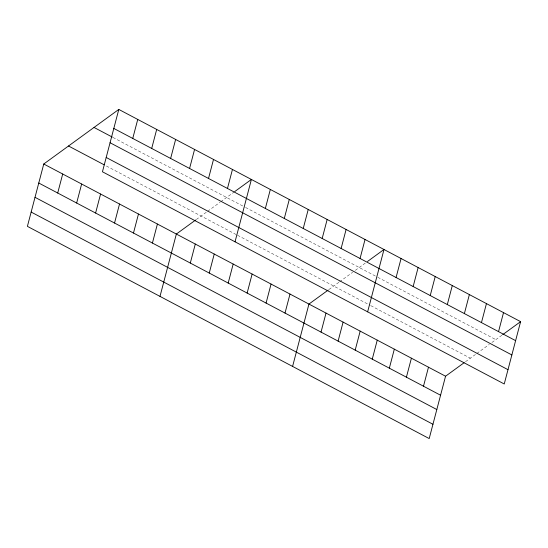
<?xml version="1.0" encoding="UTF-8"?>
<svg xmlns="http://www.w3.org/2000/svg" width="548" height="548" viewBox="0 0 548 548"><rect width="100%" height="100%" fill="white"/><g stroke="black" fill="none" stroke-linecap="round" stroke-linejoin="round"><path stroke-width="0.41" stroke-dasharray="2.74 2.06" d="M196.3 219.529L207 211.747M207.658 211.268L220.091 202.233M220.741 201.753L234.887 191.464M328.896 289.563L338.945 282.254M339.596 281.775L352.679 272.26M355.296 270.356L365.413 262.999M465.505 361.714L476.212 353.926M476.863 353.453L489.296 344.411M491.912 342.507L502.715 334.65M112.977 137.445L244.846 207.089M245.573 207.473L376.298 276.521M377.784 277.302L495.837 339.65M106.408 166.01L236.811 234.887M237.544 235.27L370.092 305.27M370.832 305.668L470.321 358.207"/><path stroke-width="0.82" d="M118.8 109.429L102.442 171.777L504.242 383.99L520.6 321.642L118.8 109.429L43.758 164.01L27.4 226.358L429.2 438.571L445.558 376.223L464.129 362.714M57.711 193.026L62.698 174.017M76.652 203.027L81.638 184.018M95.599 213.035L100.585 194.026M132.753 138.445L137.74 119.437M114.539 223.036L119.526 204.027M151.7 148.446L156.687 129.438M133.479 233.044L138.466 214.035M170.64 158.447L175.627 139.445M152.419 243.045L157.406 224.036M189.581 168.455L194.567 149.446M159.995 296.393L176.353 234.044L195.609 220.029M208.521 178.456L213.508 159.447M190.307 263.054L195.294 244.045M227.468 188.464L232.455 169.455M209.247 273.055L214.234 254.053M235.037 241.805L251.395 179.456L234.887 191.464M228.187 283.063L233.174 264.054M265.348 208.473L270.335 189.464M247.134 293.064L252.121 274.055M284.289 218.474L289.276 199.465M266.075 303.071L271.061 284.063M303.236 228.482L308.223 209.473M285.015 313.072L290.002 294.064M322.176 238.483L327.163 219.474M292.591 366.42L308.942 304.072L328.204 290.063M341.116 248.491L346.103 229.482M321.032 332.095L326.019 313.086M338.109 341.116L343.096 322.108M360.057 258.492L365.043 239.483M355.186 350.138L360.173 331.129M367.633 311.839L383.99 249.491L367.475 261.499M372.263 359.152L377.25 340.144M396.081 277.514L401.068 258.505M389.34 368.174L394.327 349.165M413.151 286.536L418.138 267.527M406.417 377.188L411.404 358.187M430.228 295.55L435.215 276.541M423.494 386.21L428.481 367.201M447.305 304.572L452.292 285.563M464.382 313.593L469.369 294.584M481.459 322.608L486.446 303.599M498.536 331.629L503.523 312.62M502.715 334.65L520.6 321.642M113.813 128.438L515.613 340.644M94.037 127.444L112.251 137.062M110.059 142.74L511.859 354.946M106.196 157.475L507.996 369.688M68.521 146.001L104.223 164.852M43.758 164.01L445.558 376.223M38.771 183.018L440.571 395.231M35.017 197.321L436.818 409.534M31.154 212.062L432.954 424.268"/></g></svg>
